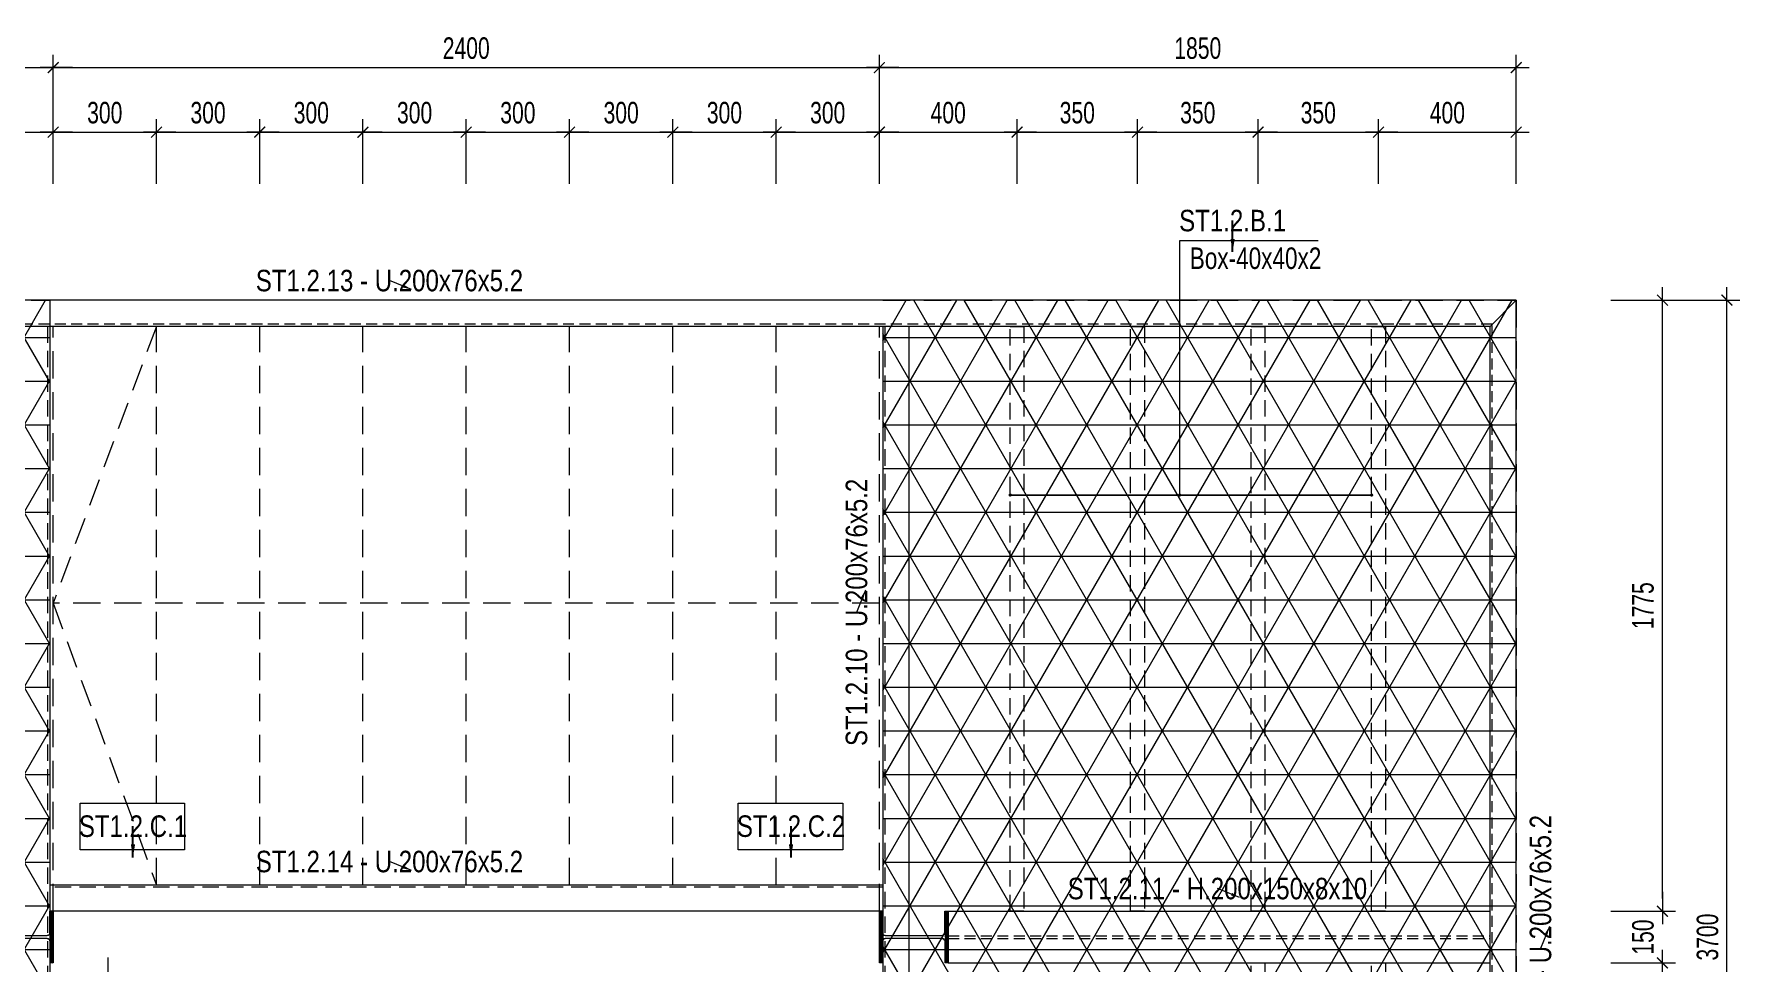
# Model space of a CAD drawing. Header units: millimetres. Extents: x 80771 to 163038, y -101774 to -59328.
# Drawn here: x 84203 to 89158, y -98726 to -96028 of the extents above; entities that cross this region are included whole.
import ezdxf
from ezdxf.enums import TextEntityAlignment as Align

# ---------------------------------------------------------------- set-up
doc = ezdxf.new("R2010")
doc.units = ezdxf.units.MM
doc.linetypes.add('HIDDEN2', pattern=[4.7625, 3.175, -1.5875])
for name, color, linetype, lineweight in [('$0$NDC_S_ANNO', 7, 'Continuous', 20), ('$0$NDC_S_DIM', 1, 'Continuous', 15), ('NDC_S-ANNO', 7, 'Continuous', 20), ('NDC_S-BEAM-NAME-VERT', 7, 'Continuous', 20), ('NDC_S-BEAM-STEL', 30, 'HIDDEN2', 18), ('NDC_S-COLS-NAME', 7, 'Continuous', 20), ('NDC_S-COLS-STEL', 2, 'Continuous', 20), ('NDC_S-DIMS', 1, 'Continuous', 15), ('NDC_S-HIDN', 8, 'HIDDEN2', 13), ('NDC_S-MARK', 1, 'Continuous', 15), ('NDC_S-TEXT-VIE', 7, 'Continuous', 20), ('NDC_S_BEAM NAME', 7, 'Continuous', 9), ('NDC_S_CONTINUOUS', 3, 'Continuous', 20), ('NDC_S_DIM', 1, 'Continuous', 15), ('NDC_S_HATCH MATERIAL', 8, 'Continuous', 13)]:
    doc.layers.add(name, color=color, linetype=linetype, lineweight=lineweight)
doc.styles.add('$0$ARIAL', font='arial.ttf', dxfattribs={"width": 0.8})
doc.styles.add('$0$NDC_DIM', font='', dxfattribs={"width": 0.75})
doc.styles.add('ARIAL', font='arial.ttf', dxfattribs={"width": 0.8})
doc.styles.add('NDC_ARIAL', font='arial.ttf', dxfattribs={"width": 0.85})
doc.styles.add('NDC_DIM', font='', dxfattribs={"width": 0.75})
doc.styles.get('$0$NDC_DIM').set_extended_font_data('Dotum')
doc.styles.get('NDC_DIM').set_extended_font_data('Dotum')
doc.dimstyles.new('$0$NDC_dim_iso', dxfattribs={"dimtxt": 2.5, "dimasz": 1, "dimexe": 1.5, "dimexo": 2.5, "dimgap": 1, "dimtad": 1, "dimdec": 0, "dimzin": 0, "dimdsep": 46, "dimtxsty": '$0$NDC_DIM', "dimblk": '$0$DIMMARK', "dimcen": 0.09, "dimdle": 1.2, "dimclrd": 1, "dimclre": 1, "dimclrt": 3, "dimadec": 0, "dimazin": 0, "dimtfac": 1, "dimtdec": 0, "dimtix": 1, "dimtofl": 0, "dimtmove": 0, "dimatfit": 3, "dimfxl": 8, "dimfxlon": 1, "dimtolj": 1, "dimtzin": 0, "dimarcsym": 0})
doc.dimstyles.new('NDC_dim_25', dxfattribs={"dimscale": 25, "dimtxt": 2.5, "dimasz": 1.5, "dimexe": 1.5, "dimexo": 2.5, "dimgap": 1, "dimtad": 1, "dimdec": 0, "dimrnd": 0.001, "dimzin": 0, "dimdsep": 46, "dimtxsty": 'NDC_DIM', "dimblk": 'DIMMARK', "dimcen": 0, "dimdle": 1.2, "dimclrd": 256, "dimclre": 256, "dimclrt": 3, "dimadec": 0, "dimazin": 0, "dimtfac": 1, "dimtdec": 0, "dimtix": 1, "dimtofl": 0, "dimtmove": 2, "dimatfit": 3, "dimfxl": 6, "dimfxlon": 1, "dimtolj": 1, "dimtzin": 0, "dimlwd": -1, "dimlwe": -1, "dimarcsym": 0})
doc.dimstyles.new('NDC_dim_iso', dxfattribs={"dimtxt": 2.5, "dimasz": 1.5, "dimexe": 1.5, "dimexo": 1.5, "dimgap": 1, "dimtad": 1, "dimdec": 0, "dimrnd": 0.001, "dimzin": 0, "dimdsep": 46, "dimtxsty": 'NDC_DIM', "dimblk": 'DIMMARK', "dimcen": 0, "dimdle": 1.2, "dimclrd": 256, "dimclre": 256, "dimclrt": 3, "dimadec": 0, "dimazin": 0, "dimtfac": 1, "dimtdec": 0, "dimtix": 1, "dimtofl": 0, "dimtmove": 2, "dimatfit": 3, "dimfxl": 6, "dimfxlon": 1, "dimtolj": 1, "dimtzin": 0, "dimlwd": -1, "dimlwe": -1, "dimarcsym": 0})

# ---------------------------------------------------------------- blocks, each defined once
blk = doc.blocks.new('*U99')
for p, q in [((0.65, 7.48), (-1.87, 7.48)), ((0.93, 7.2), (0.93, 0.67)), ((1.24, 7.2), (1.24, 0.67)), ((1.52, 7.48), (4.04, 7.48)), ((0.65, 0.39), (-1.87, 0.39)), ((1.52, 0.39), (4.04, 0.39))]:
    blk.add_line(p, q)
for points in [[(4.04, 7.48), (4.04, 7.87), (-1.87, 7.87), (-1.87, 7.48)], [(-1.87, 0.39), (-1.87, 0), (4.04, 0), (4.04, 0.39)]]:
    blk.add_lwpolyline(points)
for centre, start, end in [((0.65, 7.2), 360, 450), ((1.52, 7.2), 90, 180), ((0.65, 0.67), 270, 360), ((1.52, 0.67), 180, 270)]:
    blk.add_arc(centre, 0.276, start, end)
blk = doc.blocks.new('*U98')
for p, q in [((0.65, 7.48), (-1.87, 7.48)), ((0.93, 7.2), (0.93, 0.67)), ((1.24, 7.2), (1.24, 0.67)), ((1.52, 7.48), (4.04, 7.48)), ((0.65, 0.39), (-1.87, 0.39)), ((1.52, 0.39), (4.04, 0.39))]:
    blk.add_line(p, q)
for points in [[(4.04, 7.48), (4.04, 7.87), (-1.87, 7.87), (-1.87, 7.48)], [(-1.87, 0.39), (-1.87, 0), (4.04, 0), (4.04, 0.39)]]:
    blk.add_lwpolyline(points)
for centre, start, end in [((0.65, 7.2), 360, 450), ((1.52, 7.2), 90, 180), ((0.65, 0.67), 270, 360), ((1.52, 0.67), 180, 270)]:
    blk.add_arc(centre, 0.276, start, end)
blk = doc.blocks.new('DIMMARK')
at = {"layer": 'NDC_S_DIM', "color": 1}
blk.add_line((-1.5, 0), (1, 0), dxfattribs=at)
at = {"layer": 'NDC_S_DIM', "color": 2, "const_width": 0.1}
blk.add_lwpolyline([(-0.42, -0.42), (0.42, 0.42)], dxfattribs=at)
blk = doc.blocks.new('*D287')
at = {"layer": 'Defpoints', "color": 0, "transparency": 16777216}
for p in [(88508.6, -98725.6), (88933.3, -98725.6), (88508.6, -100500.6)]:
    blk.add_point(p, dxfattribs=at)
at = {"layer": 'NDC_S_DIM', "transparency": 16777216}
for p, q in [((88783.3, -98725.6), (88970.8, -98725.6)), ((88933.3, -100463.1), (88933.3, -98763.1)), ((88783.3, -100500.6), (88970.8, -100500.6))]:
    blk.add_line(p, q, dxfattribs=at)
at = {"layer": 'NDC_S_DIM', "transparency": 16777216, "xscale": 37.5, "yscale": 37.5, "zscale": 37.5}
for p, rotation in [((88933.3, -98725.6), 90), ((88933.3, -100500.6), 270)]:
    blk.add_blockref('DIMMARK', p, dxfattribs=dict(at, rotation=rotation))
at = {"layer": 'NDC_S_DIM', "color": 3, "transparency": 16777216, "insert": (88877, -99613.1), "char_height": 62.5, "attachment_point": 5, "rotation": 90, "style": 'NDC_DIM'}
blk.add_mtext('\\A1;1775', dxfattribs=at)
blk = doc.blocks.new('*D288')
at = {"layer": 'Defpoints', "color": 0, "transparency": 16777216}
for p in [(88508.6, -98575.6), (88933.3, -98575.6), (88508.6, -98725.6)]:
    blk.add_point(p, dxfattribs=at)
at = {"layer": 'NDC_S_DIM', "transparency": 16777216}
for p, q in [((88933.3, -98538.1), (88933.3, -98500.6)), ((88783.3, -98575.6), (88970.8, -98575.6)), ((88783.3, -98725.6), (88970.8, -98725.6)), ((88933.3, -98763.1), (88933.3, -98800.6))]:
    blk.add_line(p, q, dxfattribs=at)
at = {"layer": 'NDC_S_DIM', "transparency": 16777216, "xscale": 37.5, "yscale": 37.5, "zscale": 37.5}
for p, rotation in [((88933.3, -98575.6), 270), ((88933.3, -98725.6), 90)]:
    blk.add_blockref('DIMMARK', p, dxfattribs=dict(at, rotation=rotation))
at = {"layer": 'NDC_S_DIM', "color": 3, "transparency": 16777216, "insert": (88877, -98650.6), "char_height": 62.5, "attachment_point": 5, "rotation": 90, "style": 'NDC_DIM'}
blk.add_mtext('\\A1;150', dxfattribs=at)
blk = doc.blocks.new('*D289')
at = {"layer": 'Defpoints', "color": 0, "transparency": 16777216}
for p in [(88508.6, -96800.6), (88933.3, -96800.6), (88508.6, -98575.6)]:
    blk.add_point(p, dxfattribs=at)
at = {"layer": 'NDC_S_DIM', "transparency": 16777216}
for p, q in [((88783.3, -96800.6), (88970.8, -96800.6)), ((88933.3, -98538.1), (88933.3, -96838.1)), ((88783.3, -98575.6), (88970.8, -98575.6))]:
    blk.add_line(p, q, dxfattribs=at)
at = {"layer": 'NDC_S_DIM', "transparency": 16777216, "xscale": 37.5, "yscale": 37.5, "zscale": 37.5}
for p, rotation in [((88933.3, -96800.6), 90), ((88933.3, -98575.6), 270)]:
    blk.add_blockref('DIMMARK', p, dxfattribs=dict(at, rotation=rotation))
at = {"layer": 'NDC_S_DIM', "color": 3, "transparency": 16777216, "insert": (88877, -97688.1), "char_height": 62.5, "attachment_point": 5, "rotation": 90, "style": 'NDC_DIM'}
blk.add_mtext('\\A1;1775', dxfattribs=at)
blk = doc.blocks.new('*D290')
at = {"layer": 'Defpoints', "color": 0, "transparency": 16777216}
for p in [(88508.6, -96800.6), (89120.8, -96800.6), (88508.6, -100500.6)]:
    blk.add_point(p, dxfattribs=at)
at = {"layer": 'NDC_S_DIM', "transparency": 16777216}
for p, q in [((88970.8, -96800.6), (89158.3, -96800.6)), ((89120.8, -100463.1), (89120.8, -96838.1)), ((88970.8, -100500.6), (89158.3, -100500.6))]:
    blk.add_line(p, q, dxfattribs=at)
at = {"layer": 'NDC_S_DIM', "transparency": 16777216, "xscale": 37.5, "yscale": 37.5, "zscale": 37.5}
for p, rotation in [((89120.8, -96800.6), 90), ((89120.8, -100500.6), 270)]:
    blk.add_blockref('DIMMARK', p, dxfattribs=dict(at, rotation=rotation))
at = {"layer": 'NDC_S_DIM', "color": 3, "transparency": 16777216, "insert": (89064.5, -98650.6), "char_height": 62.5, "attachment_point": 5, "rotation": 90, "style": 'NDC_DIM'}
blk.add_mtext('\\A1;3700', dxfattribs=at)
blk = doc.blocks.new('*D295')
at = {"layer": 'Defpoints', "color": 0, "transparency": 16777216}
for p in [(84258.6, -96125.1), (82408.6, -96800.6), (84258.6, -96800.6)]:
    blk.add_point(p, dxfattribs=at)
at = {"layer": 'NDC_S_DIM', "transparency": 16777216}
for p, q in [((82408.6, -96275.1), (82408.6, -96087.6)), ((82446.1, -96125.1), (84221.1, -96125.1)), ((84258.6, -96275.1), (84258.6, -96087.6))]:
    blk.add_line(p, q, dxfattribs=at)
at = {"layer": 'NDC_S_DIM', "transparency": 16777216, "xscale": 37.5, "yscale": 37.5, "zscale": 37.5, "rotation": 180}
blk.add_blockref('DIMMARK', (82408.6, -96125.1), dxfattribs=at)
at = {"layer": 'NDC_S_DIM', "transparency": 16777216, "xscale": 37.5, "yscale": 37.5, "zscale": 37.5}
blk.add_blockref('DIMMARK', (84258.6, -96125.1), dxfattribs=at)
at = {"layer": 'NDC_S_DIM', "color": 3, "transparency": 16777216, "insert": (83333.6, -96068.8), "char_height": 62.5, "attachment_point": 5, "style": 'NDC_DIM'}
blk.add_mtext('\\A1;1850', dxfattribs=at)
blk = doc.blocks.new('*D296')
at = {"layer": 'Defpoints', "color": 0, "transparency": 16777216}
for p in [(86658.6, -96125.1), (84258.6, -96800.6), (86658.6, -96800.6)]:
    blk.add_point(p, dxfattribs=at)
at = {"layer": 'NDC_S_DIM', "transparency": 16777216}
for p, q in [((84258.6, -96275.1), (84258.6, -96087.6)), ((84296.1, -96125.1), (86621.1, -96125.1)), ((86658.6, -96275.1), (86658.6, -96087.6))]:
    blk.add_line(p, q, dxfattribs=at)
at = {"layer": 'NDC_S_DIM', "transparency": 16777216, "xscale": 37.5, "yscale": 37.5, "zscale": 37.5, "rotation": 180}
blk.add_blockref('DIMMARK', (84258.6, -96125.1), dxfattribs=at)
at = {"layer": 'NDC_S_DIM', "transparency": 16777216, "xscale": 37.5, "yscale": 37.5, "zscale": 37.5}
blk.add_blockref('DIMMARK', (86658.6, -96125.1), dxfattribs=at)
at = {"layer": 'NDC_S_DIM', "color": 3, "transparency": 16777216, "insert": (85458.6, -96068.8), "char_height": 62.5, "attachment_point": 5, "style": 'NDC_DIM'}
blk.add_mtext('\\A1;2400', dxfattribs=at)
blk = doc.blocks.new('*D297')
at = {"layer": 'Defpoints', "color": 0, "transparency": 16777216}
for p in [(88508.6, -96125.1), (86658.6, -96800.6), (88508.6, -96800.6)]:
    blk.add_point(p, dxfattribs=at)
at = {"layer": 'NDC_S_DIM', "transparency": 16777216}
for p, q in [((86658.6, -96275.1), (86658.6, -96087.6)), ((86696.1, -96125.1), (88471.1, -96125.1)), ((88508.6, -96275.1), (88508.6, -96087.6))]:
    blk.add_line(p, q, dxfattribs=at)
at = {"layer": 'NDC_S_DIM', "transparency": 16777216, "xscale": 37.5, "yscale": 37.5, "zscale": 37.5, "rotation": 180}
blk.add_blockref('DIMMARK', (86658.6, -96125.1), dxfattribs=at)
at = {"layer": 'NDC_S_DIM', "transparency": 16777216, "xscale": 37.5, "yscale": 37.5, "zscale": 37.5}
blk.add_blockref('DIMMARK', (88508.6, -96125.1), dxfattribs=at)
at = {"layer": 'NDC_S_DIM', "color": 3, "transparency": 16777216, "insert": (87583.6, -96068.8), "char_height": 62.5, "attachment_point": 5, "style": 'NDC_DIM'}
blk.add_mtext('\\A1;1850', dxfattribs=at)
blk = doc.blocks.new('*D302')
at = {"layer": 'Defpoints', "color": 0, "transparency": 16777216}
for p in [(84258.6, -96312.6), (83858.6, -96800.6), (84258.6, -96800.6)]:
    blk.add_point(p, dxfattribs=at)
at = {"layer": 'NDC_S_DIM', "transparency": 16777216}
for p, q in [((83858.6, -96462.6), (83858.6, -96275.1)), ((83896.1, -96312.6), (84221.1, -96312.6)), ((84258.6, -96462.6), (84258.6, -96275.1))]:
    blk.add_line(p, q, dxfattribs=at)
at = {"layer": 'NDC_S_DIM', "transparency": 16777216, "xscale": 37.5, "yscale": 37.5, "zscale": 37.5, "rotation": 180}
blk.add_blockref('DIMMARK', (83858.6, -96312.6), dxfattribs=at)
at = {"layer": 'NDC_S_DIM', "transparency": 16777216, "xscale": 37.5, "yscale": 37.5, "zscale": 37.5}
blk.add_blockref('DIMMARK', (84258.6, -96312.6), dxfattribs=at)
at = {"layer": 'NDC_S_DIM', "color": 3, "transparency": 16777216, "insert": (84058.6, -96256.3), "char_height": 62.5, "attachment_point": 5, "style": 'NDC_DIM'}
blk.add_mtext('\\A1;400', dxfattribs=at)
blk = doc.blocks.new('*D303')
at = {"layer": 'Defpoints', "color": 0, "transparency": 16777216}
for p in [(84558.6, -96312.6), (84258.6, -96800.6), (84558.6, -96800.6)]:
    blk.add_point(p, dxfattribs=at)
at = {"layer": 'NDC_S_DIM', "transparency": 16777216}
for p, q in [((84258.6, -96462.6), (84258.6, -96275.1)), ((84296.1, -96312.6), (84521.1, -96312.6)), ((84558.6, -96462.6), (84558.6, -96275.1))]:
    blk.add_line(p, q, dxfattribs=at)
at = {"layer": 'NDC_S_DIM', "transparency": 16777216, "xscale": 37.5, "yscale": 37.5, "zscale": 37.5, "rotation": 180}
blk.add_blockref('DIMMARK', (84258.6, -96312.6), dxfattribs=at)
at = {"layer": 'NDC_S_DIM', "transparency": 16777216, "xscale": 37.5, "yscale": 37.5, "zscale": 37.5}
blk.add_blockref('DIMMARK', (84558.6, -96312.6), dxfattribs=at)
at = {"layer": 'NDC_S_DIM', "color": 3, "transparency": 16777216, "insert": (84408.6, -96256.3), "char_height": 62.5, "attachment_point": 5, "style": 'NDC_DIM'}
blk.add_mtext('\\A1;300', dxfattribs=at)
blk = doc.blocks.new('*D304')
at = {"layer": 'Defpoints', "color": 0, "transparency": 16777216}
for p in [(84858.6, -96312.6), (84558.6, -96800.6), (84858.6, -96800.6)]:
    blk.add_point(p, dxfattribs=at)
at = {"layer": 'NDC_S_DIM', "transparency": 16777216}
for p, q in [((84558.6, -96462.6), (84558.6, -96275.1)), ((84596.1, -96312.6), (84821.1, -96312.6)), ((84858.6, -96462.6), (84858.6, -96275.1))]:
    blk.add_line(p, q, dxfattribs=at)
at = {"layer": 'NDC_S_DIM', "transparency": 16777216, "xscale": 37.5, "yscale": 37.5, "zscale": 37.5, "rotation": 180}
blk.add_blockref('DIMMARK', (84558.6, -96312.6), dxfattribs=at)
at = {"layer": 'NDC_S_DIM', "transparency": 16777216, "xscale": 37.5, "yscale": 37.5, "zscale": 37.5}
blk.add_blockref('DIMMARK', (84858.6, -96312.6), dxfattribs=at)
at = {"layer": 'NDC_S_DIM', "color": 3, "transparency": 16777216, "insert": (84708.6, -96256.3), "char_height": 62.5, "attachment_point": 5, "style": 'NDC_DIM'}
blk.add_mtext('\\A1;300', dxfattribs=at)
blk = doc.blocks.new('*D305')
at = {"layer": 'Defpoints', "color": 0, "transparency": 16777216}
for p in [(85158.6, -96312.6), (84858.6, -96800.6), (85158.6, -96800.6)]:
    blk.add_point(p, dxfattribs=at)
at = {"layer": 'NDC_S_DIM', "transparency": 16777216}
for p, q in [((84858.6, -96462.6), (84858.6, -96275.1)), ((84896.1, -96312.6), (85121.1, -96312.6)), ((85158.6, -96462.6), (85158.6, -96275.1))]:
    blk.add_line(p, q, dxfattribs=at)
at = {"layer": 'NDC_S_DIM', "transparency": 16777216, "xscale": 37.5, "yscale": 37.5, "zscale": 37.5, "rotation": 180}
blk.add_blockref('DIMMARK', (84858.6, -96312.6), dxfattribs=at)
at = {"layer": 'NDC_S_DIM', "transparency": 16777216, "xscale": 37.5, "yscale": 37.5, "zscale": 37.5}
blk.add_blockref('DIMMARK', (85158.6, -96312.6), dxfattribs=at)
at = {"layer": 'NDC_S_DIM', "color": 3, "transparency": 16777216, "insert": (85008.6, -96256.3), "char_height": 62.5, "attachment_point": 5, "style": 'NDC_DIM'}
blk.add_mtext('\\A1;300', dxfattribs=at)
blk = doc.blocks.new('*D306')
at = {"layer": 'Defpoints', "color": 0, "transparency": 16777216}
for p in [(85458.6, -96312.6), (85158.6, -96800.6), (85458.6, -96800.6)]:
    blk.add_point(p, dxfattribs=at)
at = {"layer": 'NDC_S_DIM', "transparency": 16777216}
for p, q in [((85158.6, -96462.6), (85158.6, -96275.1)), ((85196.1, -96312.6), (85421.1, -96312.6)), ((85458.6, -96462.6), (85458.6, -96275.1))]:
    blk.add_line(p, q, dxfattribs=at)
at = {"layer": 'NDC_S_DIM', "transparency": 16777216, "xscale": 37.5, "yscale": 37.5, "zscale": 37.5, "rotation": 180}
blk.add_blockref('DIMMARK', (85158.6, -96312.6), dxfattribs=at)
at = {"layer": 'NDC_S_DIM', "transparency": 16777216, "xscale": 37.5, "yscale": 37.5, "zscale": 37.5}
blk.add_blockref('DIMMARK', (85458.6, -96312.6), dxfattribs=at)
at = {"layer": 'NDC_S_DIM', "color": 3, "transparency": 16777216, "insert": (85308.6, -96256.3), "char_height": 62.5, "attachment_point": 5, "style": 'NDC_DIM'}
blk.add_mtext('\\A1;300', dxfattribs=at)
blk = doc.blocks.new('*D307')
at = {"layer": 'Defpoints', "color": 0, "transparency": 16777216}
for p in [(85758.6, -96312.6), (85458.6, -96800.6), (85758.6, -96800.6)]:
    blk.add_point(p, dxfattribs=at)
at = {"layer": 'NDC_S_DIM', "transparency": 16777216}
for p, q in [((85458.6, -96462.6), (85458.6, -96275.1)), ((85496.1, -96312.6), (85721.1, -96312.6)), ((85758.6, -96462.6), (85758.6, -96275.1))]:
    blk.add_line(p, q, dxfattribs=at)
at = {"layer": 'NDC_S_DIM', "transparency": 16777216, "xscale": 37.5, "yscale": 37.5, "zscale": 37.5, "rotation": 180}
blk.add_blockref('DIMMARK', (85458.6, -96312.6), dxfattribs=at)
at = {"layer": 'NDC_S_DIM', "transparency": 16777216, "xscale": 37.5, "yscale": 37.5, "zscale": 37.5}
blk.add_blockref('DIMMARK', (85758.6, -96312.6), dxfattribs=at)
at = {"layer": 'NDC_S_DIM', "color": 3, "transparency": 16777216, "insert": (85608.6, -96256.3), "char_height": 62.5, "attachment_point": 5, "style": 'NDC_DIM'}
blk.add_mtext('\\A1;300', dxfattribs=at)
blk = doc.blocks.new('*D308')
at = {"layer": 'Defpoints', "color": 0, "transparency": 16777216}
for p in [(86058.6, -96312.6), (85758.6, -96800.6), (86058.6, -96800.6)]:
    blk.add_point(p, dxfattribs=at)
at = {"layer": 'NDC_S_DIM', "transparency": 16777216}
for p, q in [((85758.6, -96462.6), (85758.6, -96275.1)), ((85796.1, -96312.6), (86021.1, -96312.6)), ((86058.6, -96462.6), (86058.6, -96275.1))]:
    blk.add_line(p, q, dxfattribs=at)
at = {"layer": 'NDC_S_DIM', "transparency": 16777216, "xscale": 37.5, "yscale": 37.5, "zscale": 37.5, "rotation": 180}
blk.add_blockref('DIMMARK', (85758.6, -96312.6), dxfattribs=at)
at = {"layer": 'NDC_S_DIM', "transparency": 16777216, "xscale": 37.5, "yscale": 37.5, "zscale": 37.5}
blk.add_blockref('DIMMARK', (86058.6, -96312.6), dxfattribs=at)
at = {"layer": 'NDC_S_DIM', "color": 3, "transparency": 16777216, "insert": (85908.6, -96256.3), "char_height": 62.5, "attachment_point": 5, "style": 'NDC_DIM'}
blk.add_mtext('\\A1;300', dxfattribs=at)
blk = doc.blocks.new('*D309')
at = {"layer": 'Defpoints', "color": 0, "transparency": 16777216}
for p in [(86358.6, -96312.6), (86058.6, -96800.6), (86358.6, -96800.6)]:
    blk.add_point(p, dxfattribs=at)
at = {"layer": 'NDC_S_DIM', "transparency": 16777216}
for p, q in [((86058.6, -96462.6), (86058.6, -96275.1)), ((86096.1, -96312.6), (86321.1, -96312.6)), ((86358.6, -96462.6), (86358.6, -96275.1))]:
    blk.add_line(p, q, dxfattribs=at)
at = {"layer": 'NDC_S_DIM', "transparency": 16777216, "xscale": 37.5, "yscale": 37.5, "zscale": 37.5, "rotation": 180}
blk.add_blockref('DIMMARK', (86058.6, -96312.6), dxfattribs=at)
at = {"layer": 'NDC_S_DIM', "transparency": 16777216, "xscale": 37.5, "yscale": 37.5, "zscale": 37.5}
blk.add_blockref('DIMMARK', (86358.6, -96312.6), dxfattribs=at)
at = {"layer": 'NDC_S_DIM', "color": 3, "transparency": 16777216, "insert": (86208.6, -96256.3), "char_height": 62.5, "attachment_point": 5, "style": 'NDC_DIM'}
blk.add_mtext('\\A1;300', dxfattribs=at)
blk = doc.blocks.new('*D310')
at = {"layer": 'Defpoints', "color": 0, "transparency": 16777216}
for p in [(86658.6, -96312.6), (86358.6, -96800.6), (86658.6, -96800.6)]:
    blk.add_point(p, dxfattribs=at)
at = {"layer": 'NDC_S_DIM', "transparency": 16777216}
for p, q in [((86358.6, -96462.6), (86358.6, -96275.1)), ((86396.1, -96312.6), (86621.1, -96312.6)), ((86658.6, -96462.6), (86658.6, -96275.1))]:
    blk.add_line(p, q, dxfattribs=at)
at = {"layer": 'NDC_S_DIM', "transparency": 16777216, "xscale": 37.5, "yscale": 37.5, "zscale": 37.5, "rotation": 180}
blk.add_blockref('DIMMARK', (86358.6, -96312.6), dxfattribs=at)
at = {"layer": 'NDC_S_DIM', "transparency": 16777216, "xscale": 37.5, "yscale": 37.5, "zscale": 37.5}
blk.add_blockref('DIMMARK', (86658.6, -96312.6), dxfattribs=at)
at = {"layer": 'NDC_S_DIM', "color": 3, "transparency": 16777216, "insert": (86508.6, -96256.3), "char_height": 62.5, "attachment_point": 5, "style": 'NDC_DIM'}
blk.add_mtext('\\A1;300', dxfattribs=at)
blk = doc.blocks.new('*D311')
at = {"layer": 'Defpoints', "color": 0, "transparency": 16777216}
for p in [(87058.6, -96312.6), (86658.6, -96800.6), (87058.6, -96800.6)]:
    blk.add_point(p, dxfattribs=at)
at = {"layer": 'NDC_S_DIM', "transparency": 16777216}
for p, q in [((86658.6, -96462.6), (86658.6, -96275.1)), ((86696.1, -96312.6), (87021.1, -96312.6)), ((87058.6, -96462.6), (87058.6, -96275.1))]:
    blk.add_line(p, q, dxfattribs=at)
at = {"layer": 'NDC_S_DIM', "transparency": 16777216, "xscale": 37.5, "yscale": 37.5, "zscale": 37.5, "rotation": 180}
blk.add_blockref('DIMMARK', (86658.6, -96312.6), dxfattribs=at)
at = {"layer": 'NDC_S_DIM', "transparency": 16777216, "xscale": 37.5, "yscale": 37.5, "zscale": 37.5}
blk.add_blockref('DIMMARK', (87058.6, -96312.6), dxfattribs=at)
at = {"layer": 'NDC_S_DIM', "color": 3, "transparency": 16777216, "insert": (86858.6, -96256.3), "char_height": 62.5, "attachment_point": 5, "style": 'NDC_DIM'}
blk.add_mtext('\\A1;400', dxfattribs=at)
blk = doc.blocks.new('*D312')
at = {"layer": 'Defpoints', "color": 0, "transparency": 16777216}
for p in [(87408.6, -96312.6), (87058.6, -96800.6), (87408.6, -96800.6)]:
    blk.add_point(p, dxfattribs=at)
at = {"layer": 'NDC_S_DIM', "transparency": 16777216}
for p, q in [((87058.6, -96462.6), (87058.6, -96275.1)), ((87096.1, -96312.6), (87371.1, -96312.6)), ((87408.6, -96462.6), (87408.6, -96275.1))]:
    blk.add_line(p, q, dxfattribs=at)
at = {"layer": 'NDC_S_DIM', "transparency": 16777216, "xscale": 37.5, "yscale": 37.5, "zscale": 37.5, "rotation": 180}
blk.add_blockref('DIMMARK', (87058.6, -96312.6), dxfattribs=at)
at = {"layer": 'NDC_S_DIM', "transparency": 16777216, "xscale": 37.5, "yscale": 37.5, "zscale": 37.5}
blk.add_blockref('DIMMARK', (87408.6, -96312.6), dxfattribs=at)
at = {"layer": 'NDC_S_DIM', "color": 3, "transparency": 16777216, "insert": (87233.6, -96256.3), "char_height": 62.5, "attachment_point": 5, "style": 'NDC_DIM'}
blk.add_mtext('\\A1;350', dxfattribs=at)
blk = doc.blocks.new('*D313')
at = {"layer": 'Defpoints', "color": 0, "transparency": 16777216}
for p in [(87758.6, -96312.6), (87408.6, -96800.6), (87758.6, -96800.6)]:
    blk.add_point(p, dxfattribs=at)
at = {"layer": 'NDC_S_DIM', "transparency": 16777216}
for p, q in [((87408.6, -96462.6), (87408.6, -96275.1)), ((87446.1, -96312.6), (87721.1, -96312.6)), ((87758.6, -96462.6), (87758.6, -96275.1))]:
    blk.add_line(p, q, dxfattribs=at)
at = {"layer": 'NDC_S_DIM', "transparency": 16777216, "xscale": 37.5, "yscale": 37.5, "zscale": 37.5, "rotation": 180}
blk.add_blockref('DIMMARK', (87408.6, -96312.6), dxfattribs=at)
at = {"layer": 'NDC_S_DIM', "transparency": 16777216, "xscale": 37.5, "yscale": 37.5, "zscale": 37.5}
blk.add_blockref('DIMMARK', (87758.6, -96312.6), dxfattribs=at)
at = {"layer": 'NDC_S_DIM', "color": 3, "transparency": 16777216, "insert": (87583.6, -96256.3), "char_height": 62.5, "attachment_point": 5, "style": 'NDC_DIM'}
blk.add_mtext('\\A1;350', dxfattribs=at)
blk = doc.blocks.new('*D314')
at = {"layer": 'Defpoints', "color": 0, "transparency": 16777216}
for p in [(88108.6, -96312.6), (87758.6, -96800.6), (88108.6, -96800.6)]:
    blk.add_point(p, dxfattribs=at)
at = {"layer": 'NDC_S_DIM', "transparency": 16777216}
for p, q in [((87758.6, -96462.6), (87758.6, -96275.1)), ((87796.1, -96312.6), (88071.1, -96312.6)), ((88108.6, -96462.6), (88108.6, -96275.1))]:
    blk.add_line(p, q, dxfattribs=at)
at = {"layer": 'NDC_S_DIM', "transparency": 16777216, "xscale": 37.5, "yscale": 37.5, "zscale": 37.5, "rotation": 180}
blk.add_blockref('DIMMARK', (87758.6, -96312.6), dxfattribs=at)
at = {"layer": 'NDC_S_DIM', "transparency": 16777216, "xscale": 37.5, "yscale": 37.5, "zscale": 37.5}
blk.add_blockref('DIMMARK', (88108.6, -96312.6), dxfattribs=at)
at = {"layer": 'NDC_S_DIM', "color": 3, "transparency": 16777216, "insert": (87933.6, -96256.3), "char_height": 62.5, "attachment_point": 5, "style": 'NDC_DIM'}
blk.add_mtext('\\A1;350', dxfattribs=at)
blk = doc.blocks.new('*D315')
at = {"layer": 'Defpoints', "color": 0, "transparency": 16777216}
for p in [(88508.6, -96312.6), (88108.6, -96800.6), (88508.6, -96800.6)]:
    blk.add_point(p, dxfattribs=at)
at = {"layer": 'NDC_S_DIM', "transparency": 16777216}
for p, q in [((88108.6, -96462.6), (88108.6, -96275.1)), ((88146.1, -96312.6), (88471.1, -96312.6)), ((88508.6, -96462.6), (88508.6, -96275.1))]:
    blk.add_line(p, q, dxfattribs=at)
at = {"layer": 'NDC_S_DIM', "transparency": 16777216, "xscale": 37.5, "yscale": 37.5, "zscale": 37.5, "rotation": 180}
blk.add_blockref('DIMMARK', (88108.6, -96312.6), dxfattribs=at)
at = {"layer": 'NDC_S_DIM', "transparency": 16777216, "xscale": 37.5, "yscale": 37.5, "zscale": 37.5}
blk.add_blockref('DIMMARK', (88508.6, -96312.6), dxfattribs=at)
at = {"layer": 'NDC_S_DIM', "color": 3, "transparency": 16777216, "insert": (88308.6, -96256.3), "char_height": 62.5, "attachment_point": 5, "style": 'NDC_DIM'}
blk.add_mtext('\\A1;400', dxfattribs=at)
blk = doc.blocks.new('$0$DIMMARK')
at = {"layer": '$0$NDC_S_DIM', "color": 1}
blk.add_line((-1.5, 0), (1, 0), dxfattribs=at)
at = {"layer": '$0$NDC_S_DIM', "color": 2, "const_width": 0.1}
blk.add_lwpolyline([(-0.42, -0.42), (0.42, 0.42)], dxfattribs=at)
blk = doc.blocks.new('*U6')
at = {"layer": '$0$NDC_S_ANNO', "ltscale": 0.8, "style": '$0$ARIAL', "width": 0.8}
blk.add_attdef('TEN', text='', height=2.5, dxfattribs=at).set_placement((-2.58, 1.03), align=Align.MIDDLE_CENTER)
at = {"layer": '$0$NDC_S_ANNO', "ltscale": 0.8, "style": '$0$ARIAL', "width": 0.8, "flags": 1}
blk.add_attdef('CHU_THICH', text='', height=2.5, dxfattribs=at).set_placement((0, 0), align=Align.MIDDLE_CENTER)
at = {"layer": 'Defpoints'}
blk.add_leader([(0, 0), (-2.58, 1.03)], dimstyle='$0$NDC_dim_iso', override={"dimgap": 0.625, "dimtad": 0}, dxfattribs=at)
blk = doc.blocks.new('*U9')
at = {"layer": 'NDC_S-ANNO', "ltscale": 0.8, "style": 'ARIAL', "width": 0.8}
blk.add_attdef('TEN', text='', height=2.5, dxfattribs=at).set_placement((0, 3.63), align=Align.MIDDLE_CENTER)
at = {"layer": 'NDC_S-ANNO', "ltscale": 0.8, "style": 'ARIAL', "width": 0.8, "flags": 1}
blk.add_attdef('CHU_THICH', text='', height=2.5, dxfattribs=at).set_placement((0, 0), align=Align.MIDDLE_CENTER)
at = {"layer": 'Defpoints'}
blk.add_leader([(0, 0), (0, 3.63)], dimstyle='NDC_dim_iso', override={"dimgap": 0.625, "dimtad": 0}, dxfattribs=at)

msp = doc.modelspace()

# ---------------------------------------------------------------- hatches: boundary and pattern name
at = {"layer": 'NDC_S_HATCH MATERIAL'}
h = msp.add_hatch(dxfattribs=at)
h.set_pattern_fill('NET3', color=256, scale=40)
h.set_pattern_definition([(0, (144226.01, -54363.83), (0, 127), []), (60, (144226.01, -54363.83), (-109.98523, 63.5), []), (120, (144226.01, -54363.83), (-109.98523, -63.5), [])])
h.paths.add_polyline_path([(82408.6, -96800.6), (84248.6, -96800.6), (84248.6, -100500.6), (82408.6, -100500.6)])
h = msp.add_hatch(dxfattribs=at)
h.set_pattern_fill('NET3', color=256, scale=40)
h.set_pattern_definition([(0, (148486.01, -54363.83), (0, 127), []), (60, (148486.01, -54363.83), (-109.98523, 63.5), []), (120, (148486.01, -54363.83), (-109.98523, -63.5), [])])
h.paths.add_polyline_path([(86668.6, -96800.6), (88508.6, -96800.6), (88508.6, -100500.6), (86668.6, -100500.6)])
h = msp.add_hatch(dxfattribs=at)
h.set_pattern_fill('ANSI31', color=256)
h.set_pattern_definition([(45, (143222.1275, -53808.1976), (-2.24506403, 2.24506403), [])])
edge = h.paths.add_edge_path()
edge.add_line((84068.6, -98725.6), (84058.6, -98725.6))
edge.add_line((84058.6, -98725.6), (84058.6, -98575.6))
edge.add_line((84058.6, -98575.6), (84068.6, -98575.6))
edge = h.paths.add_edge_path()
edge.add_line((84241.6, -98654.6), (84075.6, -98654.6))
edge = h.paths.add_edge_path()
edge.add_line((84241.6, -98646.6), (84075.6, -98646.6))
edge = h.paths.add_edge_path(flags=16)
edge.add_line((84068.6, -98661.6), (84068.6, -98725.6))
edge = h.paths.add_edge_path()
edge.add_line((84248.6, -98661.6), (84248.6, -98725.6))
edge = h.paths.add_edge_path(flags=16)
edge.add_line((84068.6, -98639.6), (84068.6, -98575.6))
edge = h.paths.add_edge_path()
edge.add_line((84248.6, -98639.6), (84248.6, -98575.6))
edge = h.paths.add_edge_path()
edge.add_line((84248.6, -98575.6), (84258.6, -98575.6))
edge.add_line((84258.6, -98575.6), (84258.6, -98725.6))
edge.add_line((84258.6, -98725.6), (84248.6, -98725.6))
edge = h.paths.add_edge_path()
edge.add_arc((84075.6, -98661.6), 7.01, 90, 180)
edge = h.paths.add_edge_path()
edge.add_arc((84075.6, -98639.6), 7.01, 180, 270)
edge = h.paths.add_edge_path()
edge.add_arc((84241.6, -98661.6), 7.01, 0, 90)
edge = h.paths.add_edge_path()
edge.add_arc((84241.6, -98639.6), 7.01, 270, 360)
h = msp.add_hatch(dxfattribs=at)
h.set_pattern_fill('ANSI31', color=256)
h.set_pattern_definition([(45, (143522.1275, -53808.1976), (-2.24506403, 2.24506403), [])])
edge = h.paths.add_edge_path()
edge.add_line((86668.6, -98725.6), (86658.6, -98725.6))
edge.add_line((86658.6, -98725.6), (86658.6, -98575.6))
edge.add_line((86658.6, -98575.6), (86668.6, -98575.6))
edge = h.paths.add_edge_path()
edge.add_line((86841.6, -98654.6), (86675.6, -98654.6))
edge = h.paths.add_edge_path()
edge.add_line((86841.6, -98646.6), (86675.6, -98646.6))
edge = h.paths.add_edge_path(flags=16)
edge.add_line((86668.6, -98661.6), (86668.6, -98725.6))
edge = h.paths.add_edge_path()
edge.add_line((86848.6, -98661.6), (86848.6, -98725.6))
edge = h.paths.add_edge_path(flags=16)
edge.add_line((86668.6, -98639.6), (86668.6, -98575.6))
edge = h.paths.add_edge_path()
edge.add_line((86848.6, -98639.6), (86848.6, -98575.6))
edge = h.paths.add_edge_path()
edge.add_line((86848.6, -98575.6), (86858.6, -98575.6))
edge.add_line((86858.6, -98575.6), (86858.6, -98725.6))
edge.add_line((86858.6, -98725.6), (86848.6, -98725.6))
edge = h.paths.add_edge_path()
edge.add_arc((86675.6, -98661.6), 7.01, 90, 180)
edge = h.paths.add_edge_path()
edge.add_arc((86675.6, -98639.6), 7.01, 180, 270)
edge = h.paths.add_edge_path()
edge.add_arc((86841.6, -98661.6), 7.01, 0, 90)
edge = h.paths.add_edge_path()
edge.add_arc((86841.6, -98639.6), 7.01, 270, 360)

# ---------------------------------------------------------------- linework, layer by layer
at = {"layer": 'NDC_S-BEAM-STEL', "ltscale": 15}
for p, q in [((84242.6, -96876.6), (84242.6, -100424.6)), ((86674.6, -96876.6), (86674.6, -100424.6))]:
    msp.add_line(p, q, dxfattribs=at)
for points in [[(87038.6, -96876.6), (87078.6, -96876.6), (87078.6, -98575.6), (87038.6, -98575.6)], [(87388.6, -96876.6), (87428.6, -96876.6), (87428.6, -98575.6), (87388.6, -98575.6)], [(87738.6, -96876.6), (87778.6, -96876.6), (87778.6, -98575.6), (87738.6, -98575.6)], [(88088.6, -96876.6), (88128.6, -96876.6), (88128.6, -98575.6), (88088.6, -98575.6)], [(87738.6, -98725.6), (87778.6, -98725.6), (87778.6, -100424.6), (87738.6, -100424.6)], [(88088.6, -98725.6), (88128.6, -98725.6), (88128.6, -100424.6), (88088.6, -100424.6)]]:
    msp.add_lwpolyline(points, close=True, dxfattribs=at)
msp.add_lwpolyline([(86668.6, -98505.6), (84248.6, -98505.6)], dxfattribs=at)
at = {"layer": 'NDC_S-HIDN', "ltscale": 25}
for p, q in [((84258.6, -98575.6), (84258.6, -96876.6)), ((84558.6, -98499.6), (84558.6, -96876.6)), ((84858.6, -98499.6), (84858.6, -96876.6)), ((85158.6, -98499.6), (85158.6, -96876.6)), ((85458.6, -98499.6), (85458.6, -96876.6)), ((85758.6, -98499.6), (85758.6, -96876.6)), ((86058.6, -98499.6), (86058.6, -96876.6)), ((86358.6, -98499.6), (86358.6, -96876.6)), ((86658.6, -98575.6), (86658.6, -96876.6))]:
    msp.add_line(p, q, dxfattribs=at)
at = {"layer": 'NDC_S-HIDN', "ltscale": 10}
for p, q in [((86858.6, -98646.6), (88432.6, -98646.6)), ((86858.6, -98654.6), (88432.6, -98654.6))]:
    msp.add_line(p, q, dxfattribs=at)
at = {"layer": 'NDC_S-HIDN', "ltscale": 25}
msp.add_lwpolyline([(82408.6, -96800.6), (84248.6, -96800.6), (84248.6, -100500.6), (82408.6, -100500.6)], close=True, dxfattribs=at)
for points in [[(86668.6, -96800.6), (88508.6, -96800.6), (88508.6, -100500.6), (86668.6, -100500.6), (86668.6, -98575.6)], [(84558.6, -96876.6), (84258.6, -97680.4), (84558.6, -98499.6)], [(86658.6, -97680.4), (84258.6, -97680.4)]]:
    msp.add_lwpolyline(points, dxfattribs=at)
at = {"layer": 'NDC_S-HIDN', "ltscale": 10}
msp.add_lwpolyline([(84418.2, -100430.6), (88438.6, -100430.6), (88438.6, -96870.6), (82478.6, -96870.6), (82478.6, -100430.6), (84248.6, -100430.6)], dxfattribs=at)
at = {"layer": 'NDC_S-MARK'}
for points in [[(84337.4, -98261.4), (84640.6, -98261.4), (84640.6, -98397), (84337.4, -98397)], [(86248.9, -98261.4), (86552.1, -98261.4), (86552.1, -98397), (86248.9, -98397)]]:
    msp.add_lwpolyline(points, close=True, dxfattribs=at)
at = {"layer": 'NDC_S_CONTINUOUS'}
for p, q in [((88432.6, -96876.6), (88508.6, -96800.6)), ((84248.6, -96876.6), (84248.6, -100500.6)), ((86668.6, -96876.6), (86668.6, -100424.6)), ((86744.6, -96876.6), (86744.6, -100424.6)), ((86858.6, -98575.6), (88432.6, -98575.6)), ((86858.6, -98725.6), (88432.6, -98725.6))]:
    msp.add_line(p, q, dxfattribs=at)
for points in [[(84418.2, -100500.6), (88508.6, -100500.6), (88508.6, -96800.6), (82408.6, -96800.6), (82408.6, -100500.6), (84248.6, -100500.6)], [(84418.2, -100424.6), (88432.6, -100424.6), (88432.6, -96876.6), (82484.6, -96876.6), (82484.6, -100424.6), (84248.6, -100424.6)], [(86668.6, -98499.6), (84248.6, -98499.6)], [(86668.6, -98575.6), (84248.6, -98575.6)]]:
    msp.add_lwpolyline(points, dxfattribs=at)
at = {"layer": 'NDC_S_HATCH MATERIAL'}
msp.add_lwpolyline([(84418.2, -98816.8), (84418.2, -98771.2), (84403, -98771.2), (84433.4, -98756), (84418.2, -98756), (84418.2, -98710.4)], dxfattribs=at)

# ---------------------------------------------------------------- block references
at = {"layer": 'NDC_S-BEAM-NAME-VERT', "xscale": 24.99999999999998, "yscale": 24.99999999999998, "zscale": 24.99999999999998}
msp.add_blockref('*U9', (87684.7, -96660.1), dxfattribs=at).add_auto_attribs({'TEN': 'ST1.2.B.1'})
at = {"layer": 'NDC_S-COLS-NAME', "xscale": 25.00000000000031, "yscale": 25.00000000000031, "zscale": 25.00000000000031}
for p, values in [((84490.5, -98419.2), {'TEN': 'ST1.2.C.1'}), ((86402, -98419.2), {'TEN': 'ST1.2.C.2'})]:
    msp.add_blockref('*U9', p, dxfattribs=at).add_auto_attribs(values)
at = {"layer": 'NDC_S-COLS-STEL', "xscale": -25.40000000000001, "yscale": 25.40000000000001, "zscale": 25.4, "rotation": 270}
for name, p in [('*U99', (84058.6, -98678.1)), ('*U98', (86658.6, -98678.1))]:
    msp.add_blockref(name, p, dxfattribs=at)
at = {"layer": 'NDC_S_BEAM NAME', "xscale": 25, "yscale": 25, "zscale": 25}
for p, values in [((85300, -96769.4), {'TEN': 'ST1.2.13 - U.200x76x5.2'}), ((85300, -98456.9), {'TEN': 'ST1.2.14 - U.200x76x5.2'}), ((87705.2, -98535.4), {'TEN': 'ST1.2.11 - H.200x150x8x10'})]:
    msp.add_blockref('*U6', p, dxfattribs=at).add_auto_attribs(values)
at = {"layer": 'NDC_S_BEAM NAME', "xscale": 25, "yscale": 25, "zscale": 25, "rotation": 90}
for p, values in [((86617.9, -97643), {'TEN': 'ST1.2.10 - U.200x76x5.2'}), ((88604.8, -98619.7), {'TEN': 'ST1.2.12 - U.200x76x5.2'})]:
    msp.add_blockref('*U6', p, dxfattribs=at).add_auto_attribs(values)

# ---------------------------------------------------------------- texts
at = {"layer": 'NDC_S-TEXT-VIE', "style": 'NDC_ARIAL', "width": 0.75}
msp.add_text('Box-40x40x2', height=62.5, dxfattribs=at).set_placement((87560.3, -96678.7), align=Align.MIDDLE_LEFT)

# ---------------------------------------------------------------- dimensions: what is measured, and where the dimension line sits
at = {"layer": 'NDC_S_DIM'}
for base, p1, p2, picture, middle in [((84258.6, -96125.1), (82408.6, -96800.6), (84258.6, -96800.6), '*D295', (83333.6, -96068.8)), ((86658.6, -96125.1), (84258.6, -96800.6), (86658.6, -96800.6), '*D296', (85458.6, -96068.8)), ((88508.6, -96125.1), (86658.6, -96800.6), (88508.6, -96800.6), '*D297', (87583.6, -96068.8)), ((84258.6, -96312.6), (83858.6, -96800.6), (84258.6, -96800.6), '*D302', (84058.6, -96256.3)), ((84558.6, -96312.6), (84258.6, -96800.6), (84558.6, -96800.6), '*D303', (84408.6, -96256.3)), ((84858.6, -96312.6), (84558.6, -96800.6), (84858.6, -96800.6), '*D304', (84708.6, -96256.3)), ((85158.6, -96312.6), (84858.6, -96800.6), (85158.6, -96800.6), '*D305', (85008.6, -96256.3)), ((85458.6, -96312.6), (85158.6, -96800.6), (85458.6, -96800.6), '*D306', (85308.6, -96256.3)), ((85758.6, -96312.6), (85458.6, -96800.6), (85758.6, -96800.6), '*D307', (85608.6, -96256.3)), ((86058.6, -96312.6), (85758.6, -96800.6), (86058.6, -96800.6), '*D308', (85908.6, -96256.3)), ((86358.6, -96312.6), (86058.6, -96800.6), (86358.6, -96800.6), '*D309', (86208.6, -96256.3)), ((86658.6, -96312.6), (86358.6, -96800.6), (86658.6, -96800.6), '*D310', (86508.6, -96256.3)), ((87058.6, -96312.6), (86658.6, -96800.6), (87058.6, -96800.6), '*D311', (86858.6, -96256.3)), ((87408.6, -96312.6), (87058.6, -96800.6), (87408.6, -96800.6), '*D312', (87233.6, -96256.3)), ((87758.6, -96312.6), (87408.6, -96800.6), (87758.6, -96800.6), '*D313', (87583.6, -96256.3)), ((88108.6, -96312.6), (87758.6, -96800.6), (88108.6, -96800.6), '*D314', (87933.6, -96256.3)), ((88508.6, -96312.6), (88108.6, -96800.6), (88508.6, -96800.6), '*D315', (88308.6, -96256.3))]:
    dim = msp.add_linear_dim(base=base, p1=p1, p2=p2, dimstyle='NDC_dim_25', dxfattribs=at)
    dim.commit()
    dim.dimension.update_dxf_attribs({"geometry": picture, "text_midpoint": middle})
for base, p1, p2, picture, middle in [((88933.3, -96800.6), (88508.6, -98575.6), (88508.6, -96800.6), '*D289', (88877, -97688.1)), ((89120.8, -96800.6), (88508.6, -100500.6), (88508.6, -96800.6), '*D290', (89064.5, -98650.6)), ((88933.3, -98575.6), (88508.6, -98725.6), (88508.6, -98575.6), '*D288', (88877, -98650.6)), ((88933.3, -98725.6), (88508.6, -100500.6), (88508.6, -98725.6), '*D287', (88877, -99613.1))]:
    dim = msp.add_linear_dim(base=base, p1=p1, p2=p2, angle=90, dimstyle='NDC_dim_25', dxfattribs=at)
    dim.commit()
    dim.dimension.update_dxf_attribs({"geometry": picture, "text_midpoint": middle})

# ---------------------------------------------------------------- leaders
at = {"layer": 'NDC_S-DIMS', "linetype": 'Continuous'}
for points, override in [([(87531, -97366.6), (87531, -96627), (87933.2, -96627)], {"dimgap": 1, "dimtad": 0, "dimldrblk": 'DotSmall'}), ([(87038.6, -97366.6), (88088.6, -97366.6)], {"dimtad": 0, "dimldrblk": 'DotSmall'}), ([(88088.6, -97366.6), (87038.6, -97366.6)], {"dimtad": 0, "dimldrblk": 'DotSmall'})]:
    msp.add_leader(points, dimstyle='NDC_dim_25', override=override, dxfattribs=at)

doc.saveas('drawing.dxf')
